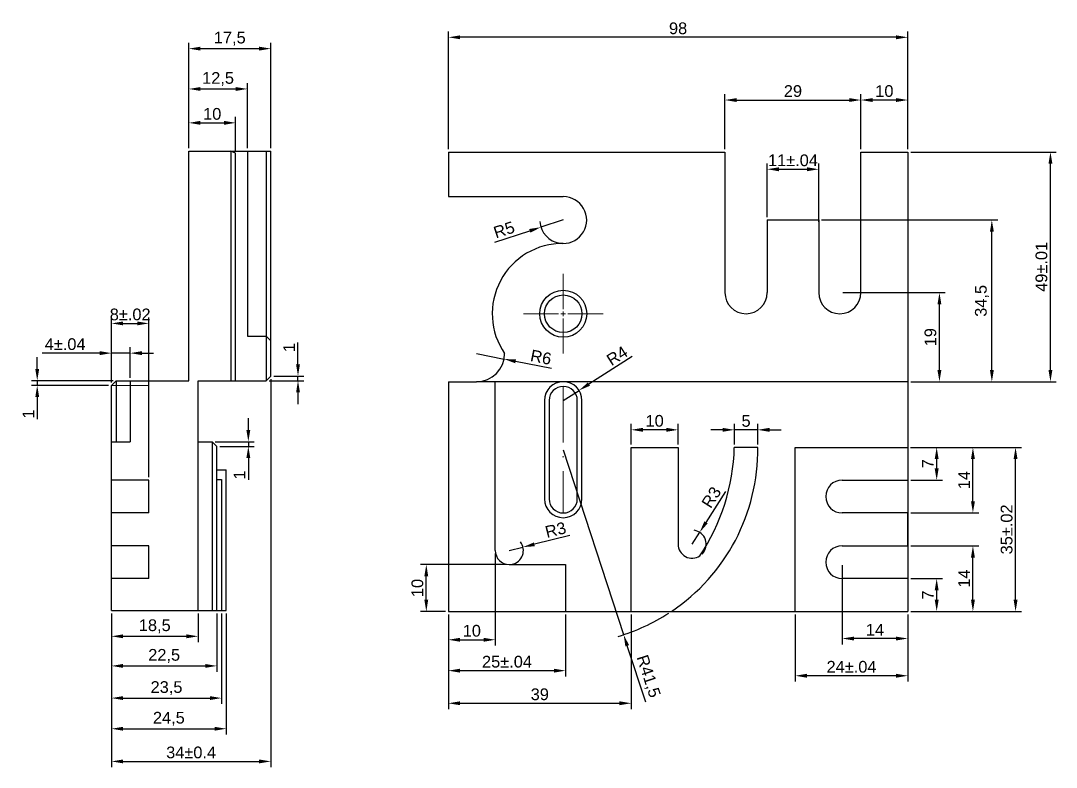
# Model space of a CAD drawing. Header units: millimetres. Extents: x 2434 to 2814, y 1642 to 1826.
# Drawn here: x 2593.6 to 2814.5, y 1666.4 to 1825.7 of the extents above; entities that cross this region are included whole.
import ezdxf

# ---------------------------------------------------------------- set-up
doc = ezdxf.new("R2010")
doc.units = ezdxf.units.MM
doc.linetypes.add('ACAD_ISO10W100', pattern=[18, 12, -3, 0, -3])
doc.linetypes.add('CENTER2', pattern=[28.575, 19.05, -3.175, 3.175, -3.175])
for name, color, linetype, lineweight in [('KrawedzGlowna', 7, 'Continuous', 25), ('Oś symetrii', 50, 'ACAD_ISO10W100', 13), ('wymiarowanie', 100, 'Continuous', 13)]:
    doc.layers.add(name, color=color, linetype=linetype, lineweight=lineweight)
doc.styles.get("Standard").update_dxf_attribs({"font": 'arial.ttf'})
doc.dimstyles.new('ISO-25', dxfattribs={"dimtxt": 2.5, "dimasz": 2.5, "dimexe": 1.25, "dimexo": 0.625, "dimtad": 1, "dimtxsty": 'Standard', "dimcen": 2.5, "dimadec": 0, "dimazin": 0, "dimtfac": 1, "dimtmove": 0, "dimatfit": 3, "dimfxl": 1, "dimarcsym": 0})

# ---------------------------------------------------------------- blocks, each defined once
blk = doc.blocks.new('*D1')
at = {"layer": 'Defpoints', "color": 0, "transparency": 16777216}
for p in [(2612.94, 1699.89), (2631.44, 1699.89), (2631.44, 1694.38)]:
    blk.add_point(p, dxfattribs=at)
at = {"layer": 'wymiarowanie', "color": 0, "lineweight": -2, "transparency": 16777216}
for p, q in [((2612.94, 1699.26), (2612.94, 1693.13)), ((2631.44, 1699.26), (2631.44, 1693.13)), ((2615.44, 1694.38), (2628.94, 1694.38))]:
    blk.add_line(p, q, dxfattribs=at)
at = {"layer": 'wymiarowanie', "color": 0, "transparency": 16777216}
for points in [[(2615.44, 1694.79), (2615.44, 1693.96), (2612.94, 1694.38)], [(2628.94, 1694.79), (2628.94, 1693.96), (2631.44, 1694.38)]]:
    blk.add_solid(points, dxfattribs=at)
at = {"layer": 'wymiarowanie', "color": 0, "transparency": 16777216, "insert": (2622.19, 1696.51), "char_height": 2.5, "attachment_point": 5}
blk.add_mtext('18,5', dxfattribs=at)
blk = doc.blocks.new('*D2')
at = {"layer": 'Defpoints', "color": 0, "transparency": 16777216}
for p in [(2612.94, 1699.89), (2635.44, 1699.89), (2635.44, 1688.06)]:
    blk.add_point(p, dxfattribs=at)
at = {"layer": 'wymiarowanie', "color": 0, "lineweight": -2, "transparency": 16777216}
for p, q in [((2612.94, 1699.26), (2612.94, 1686.81)), ((2635.44, 1699.26), (2635.44, 1686.81)), ((2615.44, 1688.06), (2632.94, 1688.06))]:
    blk.add_line(p, q, dxfattribs=at)
at = {"layer": 'wymiarowanie', "color": 0, "transparency": 16777216}
for points in [[(2615.44, 1688.48), (2615.44, 1687.65), (2612.94, 1688.06)], [(2632.94, 1688.48), (2632.94, 1687.65), (2635.44, 1688.06)]]:
    blk.add_solid(points, dxfattribs=at)
at = {"layer": 'wymiarowanie', "color": 0, "transparency": 16777216, "insert": (2624.19, 1690.19), "char_height": 2.5, "attachment_point": 5}
blk.add_mtext('22,5', dxfattribs=at)
blk = doc.blocks.new('*D3')
at = {"layer": 'Defpoints', "color": 0, "transparency": 16777216}
for p in [(2612.94, 1699.89), (2636.44, 1699.89), (2636.44, 1681.2)]:
    blk.add_point(p, dxfattribs=at)
at = {"layer": 'wymiarowanie', "color": 0, "lineweight": -2, "transparency": 16777216}
for p, q in [((2612.94, 1699.26), (2612.94, 1679.95)), ((2636.44, 1699.26), (2636.44, 1679.95)), ((2615.44, 1681.2), (2633.94, 1681.2))]:
    blk.add_line(p, q, dxfattribs=at)
at = {"layer": 'wymiarowanie', "color": 0, "transparency": 16777216}
for points in [[(2615.44, 1681.61), (2615.44, 1680.78), (2612.94, 1681.2)], [(2633.94, 1681.61), (2633.94, 1680.78), (2636.44, 1681.2)]]:
    blk.add_solid(points, dxfattribs=at)
at = {"layer": 'wymiarowanie', "color": 0, "transparency": 16777216, "insert": (2624.69, 1683.32), "char_height": 2.5, "attachment_point": 5}
blk.add_mtext('23,5', dxfattribs=at)
blk = doc.blocks.new('*D4')
at = {"layer": 'Defpoints', "color": 0, "transparency": 16777216}
for p in [(2612.94, 1699.89), (2637.44, 1699.89), (2637.44, 1674.66)]:
    blk.add_point(p, dxfattribs=at)
at = {"layer": 'wymiarowanie', "color": 0, "lineweight": -2, "transparency": 16777216}
for p, q in [((2612.94, 1699.26), (2612.94, 1673.41)), ((2637.44, 1699.26), (2637.44, 1673.41)), ((2615.44, 1674.66), (2634.94, 1674.66))]:
    blk.add_line(p, q, dxfattribs=at)
at = {"layer": 'wymiarowanie', "color": 0, "transparency": 16777216}
for points in [[(2615.44, 1675.07), (2615.44, 1674.24), (2612.94, 1674.66)], [(2634.94, 1675.07), (2634.94, 1674.24), (2637.44, 1674.66)]]:
    blk.add_solid(points, dxfattribs=at)
at = {"layer": 'wymiarowanie', "color": 0, "transparency": 16777216, "insert": (2625.19, 1676.78), "char_height": 2.5, "attachment_point": 5}
blk.add_mtext('24,5', dxfattribs=at)
blk = doc.blocks.new('*D5')
at = {"layer": 'Defpoints', "color": 0, "transparency": 16777216}
for p in [(2634.44, 1735.89), (2635.44, 1734.89), (2642.15, 1734.89)]:
    blk.add_point(p, dxfattribs=at)
at = {"layer": 'wymiarowanie', "color": 0, "lineweight": -2, "transparency": 16777216}
for p, q in [((2642.15, 1738.39), (2642.15, 1740.89)), ((2635.07, 1735.89), (2643.4, 1735.89)), ((2636.07, 1734.89), (2643.4, 1734.89)), ((2642.15, 1735.89), (2642.15, 1734.89)), ((2642.15, 1732.39), (2642.15, 1727.72))]:
    blk.add_line(p, q, dxfattribs=at)
at = {"layer": 'wymiarowanie', "color": 0, "transparency": 16777216}
for points in [[(2641.73, 1738.39), (2642.56, 1738.39), (2642.15, 1735.89)], [(2641.73, 1732.39), (2642.56, 1732.39), (2642.15, 1734.89)]]:
    blk.add_solid(points, dxfattribs=at)
at = {"layer": 'wymiarowanie', "color": 0, "transparency": 16777216, "insert": (2640.27, 1728.8), "char_height": 2.5, "attachment_point": 5, "rotation": 90}
blk.add_mtext('1', dxfattribs=at)
blk = doc.blocks.new('*D6')
at = {"layer": 'Defpoints', "color": 0, "transparency": 16777216}
for p in [(2597.11, 1747.89), (2612.94, 1747.89), (2613.94, 1748.89)]:
    blk.add_point(p, dxfattribs=at)
at = {"layer": 'wymiarowanie', "color": 0, "lineweight": -2, "transparency": 16777216}
for p, q in [((2597.11, 1751.39), (2597.11, 1753.89)), ((2613.32, 1748.89), (2595.86, 1748.89)), ((2612.32, 1747.89), (2595.86, 1747.89)), ((2597.11, 1748.89), (2597.11, 1747.89)), ((2597.11, 1745.39), (2597.11, 1740.72))]:
    blk.add_line(p, q, dxfattribs=at)
at = {"layer": 'wymiarowanie', "color": 0, "transparency": 16777216}
for points in [[(2596.7, 1751.39), (2597.53, 1751.39), (2597.11, 1748.89)], [(2596.7, 1745.39), (2597.53, 1745.39), (2597.11, 1747.89)]]:
    blk.add_solid(points, dxfattribs=at)
at = {"layer": 'wymiarowanie', "color": 0, "transparency": 16777216, "insert": (2595.23, 1741.8), "char_height": 2.5, "attachment_point": 5, "rotation": 90}
blk.add_mtext('1', dxfattribs=at)
blk = doc.blocks.new('*D7')
at = {"layer": 'Defpoints', "color": 0, "transparency": 16777216}
for p in [(2646.94, 1749.89), (2652.74, 1749.89), (2645.94, 1748.89)]:
    blk.add_point(p, dxfattribs=at)
at = {"layer": 'wymiarowanie', "color": 0, "lineweight": -2, "transparency": 16777216}
for p, q in [((2652.74, 1752.39), (2652.74, 1757.06)), ((2647.57, 1749.89), (2653.99, 1749.89)), ((2652.74, 1748.89), (2652.74, 1749.89)), ((2646.57, 1748.89), (2653.99, 1748.89)), ((2652.74, 1746.39), (2652.74, 1743.89))]:
    blk.add_line(p, q, dxfattribs=at)
at = {"layer": 'wymiarowanie', "color": 0, "transparency": 16777216}
for points in [[(2652.33, 1752.39), (2653.16, 1752.39), (2652.74, 1749.89)], [(2652.33, 1746.39), (2653.16, 1746.39), (2652.74, 1748.89)]]:
    blk.add_solid(points, dxfattribs=at)
at = {"layer": 'wymiarowanie', "color": 0, "transparency": 16777216, "insert": (2650.86, 1755.97), "char_height": 2.5, "attachment_point": 5, "rotation": 90}
blk.add_mtext('1', dxfattribs=at)
blk = doc.blocks.new('*D8')
at = {"layer": 'Defpoints', "color": 0, "transparency": 16777216}
for p in [(2639.44, 1803.9), (2629.44, 1797.89), (2639.44, 1797.41)]:
    blk.add_point(p, dxfattribs=at)
at = {"layer": 'wymiarowanie', "color": 0, "lineweight": -2, "transparency": 16777216}
for p, q in [((2629.44, 1798.51), (2629.44, 1805.15)), ((2639.44, 1798.03), (2639.44, 1805.15)), ((2631.94, 1803.9), (2636.94, 1803.9))]:
    blk.add_line(p, q, dxfattribs=at)
at = {"layer": 'wymiarowanie', "color": 0, "transparency": 16777216}
for points in [[(2631.94, 1804.32), (2631.94, 1803.48), (2629.44, 1803.9)], [(2636.94, 1804.32), (2636.94, 1803.48), (2639.44, 1803.9)]]:
    blk.add_solid(points, dxfattribs=at)
at = {"layer": 'wymiarowanie', "color": 0, "transparency": 16777216, "insert": (2634.44, 1805.8), "char_height": 2.5, "attachment_point": 5}
blk.add_mtext('10', dxfattribs=at)
blk = doc.blocks.new('*D9')
at = {"layer": 'Defpoints', "color": 0, "transparency": 16777216}
for p in [(2641.94, 1811.13), (2629.44, 1797.89), (2641.94, 1797.89)]:
    blk.add_point(p, dxfattribs=at)
at = {"layer": 'wymiarowanie', "color": 0, "lineweight": -2, "transparency": 16777216}
for p, q in [((2629.44, 1798.51), (2629.44, 1812.38)), ((2641.94, 1798.51), (2641.94, 1812.38)), ((2631.94, 1811.13), (2639.44, 1811.13))]:
    blk.add_line(p, q, dxfattribs=at)
at = {"layer": 'wymiarowanie', "color": 0, "transparency": 16777216}
for points in [[(2631.94, 1811.54), (2631.94, 1810.71), (2629.44, 1811.13)], [(2639.44, 1811.54), (2639.44, 1810.71), (2641.94, 1811.13)]]:
    blk.add_solid(points, dxfattribs=at)
at = {"layer": 'wymiarowanie', "color": 0, "transparency": 16777216, "insert": (2635.69, 1813.25), "char_height": 2.5, "attachment_point": 5}
blk.add_mtext('12,5', dxfattribs=at)
blk = doc.blocks.new('*D10')
at = {"layer": 'Defpoints', "color": 0, "transparency": 16777216}
for p in [(2646.94, 1819.73), (2629.44, 1797.89), (2646.94, 1797.89, -1)]:
    blk.add_point(p, dxfattribs=at)
at = {"layer": 'wymiarowanie', "color": 0, "lineweight": -2, "transparency": 16777216}
for p, q in [((2629.44, 1798.51), (2629.44, 1820.98)), ((2646.94, 1798.51), (2646.94, 1820.98)), ((2631.94, 1819.73), (2644.44, 1819.73))]:
    blk.add_line(p, q, dxfattribs=at)
at = {"layer": 'wymiarowanie', "color": 0, "transparency": 16777216}
for points in [[(2631.94, 1820.15), (2631.94, 1819.32), (2629.44, 1819.73)], [(2644.44, 1820.15), (2644.44, 1819.32), (2646.94, 1819.73)]]:
    blk.add_solid(points, dxfattribs=at)
at = {"layer": 'wymiarowanie', "color": 0, "transparency": 16777216, "insert": (2638.19, 1821.86), "char_height": 2.5, "attachment_point": 5}
blk.add_mtext('17,5', dxfattribs=at)
blk = doc.blocks.new('*D11')
at = {"layer": 'Defpoints', "color": 0, "transparency": 16777216}
for p in [(2616.94, 1754.78), (2612.94, 1747.89), (2616.94, 1748.89)]:
    blk.add_point(p, dxfattribs=at)
at = {"layer": 'wymiarowanie', "color": 0, "lineweight": -2, "transparency": 16777216}
for p, q in [((2610.44, 1754.78), (2598.19, 1754.78)), ((2612.94, 1748.51), (2612.94, 1756.03)), ((2616.94, 1754.78), (2612.94, 1754.78)), ((2616.94, 1749.51), (2616.94, 1756.03)), ((2619.44, 1754.78), (2621.94, 1754.78))]:
    blk.add_line(p, q, dxfattribs=at)
at = {"layer": 'wymiarowanie', "color": 0, "transparency": 16777216}
for points in [[(2610.44, 1755.2), (2610.44, 1754.36), (2612.94, 1754.78)], [(2619.44, 1755.2), (2619.44, 1754.36), (2616.94, 1754.78)]]:
    blk.add_solid(points, dxfattribs=at)
at = {"layer": 'wymiarowanie', "color": 0, "transparency": 16777216, "insert": (2603.07, 1756.68), "char_height": 2.5, "attachment_point": 5}
blk.add_mtext('4%%P.04', dxfattribs=at)
blk = doc.blocks.new('*D26')
at = {"layer": 'Defpoints', "color": 0, "transparency": 16777216}
for p in [(2709.32, 1783.18), (2704.56, 1781.64)]:
    blk.add_point(p, dxfattribs=at)
at = {"layer": 'wymiarowanie', "color": 0, "lineweight": -2, "transparency": 16777216}
for p, q in [((2709.32, 1783.18), (2704.56, 1781.64)), ((2694.76, 1778.46), (2702.18, 1780.87))]:
    blk.add_line(p, q, dxfattribs=at)
blk.add_arc((2709.32, 1783.18), 5, 183.6404, 262.0287, dxfattribs=at)
at = {"layer": 'wymiarowanie', "color": 0, "transparency": 16777216}
blk.add_solid([(2702.06, 1781.26), (2702.31, 1780.47), (2704.56, 1781.64)], dxfattribs=at)
at = {"layer": 'wymiarowanie', "color": 0, "transparency": 16777216, "insert": (2696.7, 1781.08), "char_height": 2.5, "attachment_point": 5, "rotation": 17.9643}
blk.add_mtext('R5', dxfattribs=at)
blk = doc.blocks.new('*D27')
at = {"layer": 'Defpoints', "color": 0, "transparency": 16777216}
for p in [(2690.82, 1754.68), (2696.71, 1753.52)]:
    blk.add_point(p, dxfattribs=at)
at = {"layer": 'wymiarowanie', "color": 0, "lineweight": -2, "transparency": 16777216}
for p, q in [((2690.82, 1754.68), (2696.71, 1753.52)), ((2706.79, 1751.52), (2699.16, 1753.03))]:
    blk.add_line(p, q, dxfattribs=at)
at = {"layer": 'wymiarowanie', "color": 0, "transparency": 16777216}
blk.add_solid([(2699.24, 1753.44), (2699.08, 1752.62), (2696.71, 1753.52)], dxfattribs=at)
at = {"layer": 'wymiarowanie', "color": 0, "transparency": 16777216, "insert": (2704.57, 1753.9), "char_height": 2.5, "attachment_point": 5, "rotation": 348.8183}
blk.add_mtext('R6', dxfattribs=at)
blk = doc.blocks.new('*D28')
at = {"layer": 'Defpoints', "color": 0, "transparency": 16777216}
for p in [(2763.82, 1794), (2752.82, 1783.18), (2763.82, 1782.18)]:
    blk.add_point(p, dxfattribs=at)
at = {"layer": 'wymiarowanie', "color": 0, "lineweight": -2, "transparency": 16777216}
for p, q in [((2752.82, 1783.81), (2752.82, 1795.25)), ((2755.32, 1794), (2761.32, 1794)), ((2763.82, 1782.81), (2763.82, 1795.25))]:
    blk.add_line(p, q, dxfattribs=at)
at = {"layer": 'wymiarowanie', "color": 0, "transparency": 16777216}
for points in [[(2755.32, 1794.42), (2755.32, 1793.58), (2752.82, 1794)], [(2761.32, 1794.42), (2761.32, 1793.58), (2763.82, 1794)]]:
    blk.add_solid(points, dxfattribs=at)
at = {"layer": 'wymiarowanie', "color": 0, "transparency": 16777216, "insert": (2758.32, 1795.9), "char_height": 2.5, "width": 5.8975, "attachment_point": 5}
blk.add_mtext('11%%P.04', dxfattribs=at)
blk = doc.blocks.new('*D29')
at = {"layer": 'Defpoints', "color": 0, "transparency": 16777216}
for p in [(2772.82, 1808.77), (2743.82, 1797.68), (2772.82, 1797.68)]:
    blk.add_point(p, dxfattribs=at)
at = {"layer": 'wymiarowanie', "color": 0, "lineweight": -2, "transparency": 16777216}
for p, q in [((2743.82, 1798.31), (2743.82, 1810.02)), ((2772.82, 1798.31), (2772.82, 1810.02)), ((2746.32, 1808.77), (2770.32, 1808.77))]:
    blk.add_line(p, q, dxfattribs=at)
at = {"layer": 'wymiarowanie', "color": 0, "transparency": 16777216}
for points in [[(2746.32, 1809.18), (2746.32, 1808.35), (2743.82, 1808.77)], [(2770.32, 1809.18), (2770.32, 1808.35), (2772.82, 1808.77)]]:
    blk.add_solid(points, dxfattribs=at)
at = {"layer": 'wymiarowanie', "color": 0, "transparency": 16777216, "insert": (2758.32, 1810.67), "char_height": 2.5, "width": 13.5363, "attachment_point": 5}
blk.add_mtext('29', dxfattribs=at)
blk = doc.blocks.new('*D30')
at = {"layer": 'Defpoints', "color": 0, "transparency": 16777216}
for p in [(2772.82, 1808.77), (2772.82, 1797.68), (2782.82, 1797.68)]:
    blk.add_point(p, dxfattribs=at)
at = {"layer": 'wymiarowanie', "color": 0, "lineweight": -2, "transparency": 16777216}
for p, q in [((2772.82, 1798.31), (2772.82, 1810.02)), ((2782.82, 1798.31), (2782.82, 1810.02)), ((2780.32, 1808.77), (2775.32, 1808.77))]:
    blk.add_line(p, q, dxfattribs=at)
at = {"layer": 'wymiarowanie', "color": 0, "transparency": 16777216}
for points in [[(2775.32, 1809.18), (2775.32, 1808.35), (2772.82, 1808.77)], [(2780.32, 1809.18), (2780.32, 1808.35), (2782.82, 1808.77)]]:
    blk.add_solid(points, dxfattribs=at)
at = {"layer": 'wymiarowanie', "color": 0, "transparency": 16777216, "insert": (2777.82, 1810.67), "char_height": 2.5, "attachment_point": 5}
blk.add_mtext('10', dxfattribs=at)
blk = doc.blocks.new('*D31')
at = {"layer": 'Defpoints', "color": 0, "transparency": 16777216}
for p in [(2684.82, 1822.15), (2684.82, 1797.68), (2782.82, 1797.68)]:
    blk.add_point(p, dxfattribs=at)
at = {"layer": 'wymiarowanie', "color": 0, "lineweight": -2, "transparency": 16777216}
for p, q in [((2684.82, 1798.31), (2684.82, 1823.4)), ((2782.82, 1798.31), (2782.82, 1823.4)), ((2780.32, 1822.15), (2687.32, 1822.15))]:
    blk.add_line(p, q, dxfattribs=at)
at = {"layer": 'wymiarowanie', "color": 0, "transparency": 16777216}
for points in [[(2687.32, 1822.56), (2687.32, 1821.73), (2684.82, 1822.15)], [(2780.32, 1822.56), (2780.32, 1821.73), (2782.82, 1822.15)]]:
    blk.add_solid(points, dxfattribs=at)
at = {"layer": 'wymiarowanie', "color": 0, "transparency": 16777216, "insert": (2733.82, 1824.05), "char_height": 2.5, "attachment_point": 5}
blk.add_mtext('98', dxfattribs=at)
blk = doc.blocks.new('*D32')
at = {"layer": 'Defpoints', "color": 0, "transparency": 16777216}
for p in [(2782.82, 1706.68), (2788.98, 1706.68), (2782.82, 1699.68)]:
    blk.add_point(p, dxfattribs=at)
at = {"layer": 'wymiarowanie', "color": 0, "lineweight": -2, "transparency": 16777216}
for p, q in [((2783.44, 1706.68), (2790.23, 1706.68)), ((2788.98, 1702.18), (2788.98, 1704.18)), ((2783.44, 1699.68), (2790.23, 1699.68))]:
    blk.add_line(p, q, dxfattribs=at)
at = {"layer": 'wymiarowanie', "color": 0, "transparency": 16777216}
for points in [[(2788.56, 1704.18), (2789.4, 1704.18), (2788.98, 1706.68)], [(2788.56, 1702.18), (2789.4, 1702.18), (2788.98, 1699.68)]]:
    blk.add_solid(points, dxfattribs=at)
at = {"layer": 'wymiarowanie', "color": 0, "transparency": 16777216, "insert": (2787.1, 1703.18), "char_height": 2.5, "attachment_point": 5, "rotation": 90}
blk.add_mtext('7', dxfattribs=at)
blk = doc.blocks.new('*D33')
at = {"layer": 'Defpoints', "color": 0, "transparency": 16777216}
for p in [(2782.82, 1713.68), (2796.71, 1713.68), (2782.82, 1699.68)]:
    blk.add_point(p, dxfattribs=at)
at = {"layer": 'wymiarowanie', "color": 0, "lineweight": -2, "transparency": 16777216}
for p, q in [((2783.44, 1713.68), (2797.96, 1713.68)), ((2796.71, 1702.18), (2796.71, 1711.18)), ((2783.44, 1699.68), (2797.96, 1699.68))]:
    blk.add_line(p, q, dxfattribs=at)
at = {"layer": 'wymiarowanie', "color": 0, "transparency": 16777216}
for points in [[(2796.3, 1711.18), (2797.13, 1711.18), (2796.71, 1713.68)], [(2796.3, 1702.18), (2797.13, 1702.18), (2796.71, 1699.68)]]:
    blk.add_solid(points, dxfattribs=at)
at = {"layer": 'wymiarowanie', "color": 0, "transparency": 16777216, "insert": (2794.83, 1706.68), "char_height": 2.5, "attachment_point": 5, "rotation": 90}
blk.add_mtext('14', dxfattribs=at)
blk = doc.blocks.new('*D34')
at = {"layer": 'Defpoints', "color": 0, "transparency": 16777216}
for p in [(2782.82, 1734.68), (2796.71, 1734.68), (2782.82, 1720.68)]:
    blk.add_point(p, dxfattribs=at)
at = {"layer": 'wymiarowanie', "color": 0, "lineweight": -2, "transparency": 16777216}
for p, q in [((2783.44, 1734.68), (2797.96, 1734.68)), ((2796.71, 1723.18), (2796.71, 1732.18)), ((2783.44, 1720.68), (2797.96, 1720.68))]:
    blk.add_line(p, q, dxfattribs=at)
at = {"layer": 'wymiarowanie', "color": 0, "transparency": 16777216}
for points in [[(2796.3, 1732.18), (2797.13, 1732.18), (2796.71, 1734.68)], [(2796.3, 1723.18), (2797.13, 1723.18), (2796.71, 1720.68)]]:
    blk.add_solid(points, dxfattribs=at)
at = {"layer": 'wymiarowanie', "color": 0, "transparency": 16777216, "insert": (2794.83, 1727.68), "char_height": 2.5, "attachment_point": 5, "rotation": 90}
blk.add_mtext('14', dxfattribs=at)
blk = doc.blocks.new('*D35')
at = {"layer": 'Defpoints', "color": 0, "transparency": 16777216}
for p in [(2782.79, 1734.68), (2788.98, 1734.68), (2782.82, 1727.68)]:
    blk.add_point(p, dxfattribs=at)
at = {"layer": 'wymiarowanie', "color": 0, "lineweight": -2, "transparency": 16777216}
for p, q in [((2783.41, 1734.68), (2790.23, 1734.68)), ((2788.98, 1730.18), (2788.98, 1732.18)), ((2783.44, 1727.68), (2790.23, 1727.68))]:
    blk.add_line(p, q, dxfattribs=at)
at = {"layer": 'wymiarowanie', "color": 0, "transparency": 16777216}
for points in [[(2788.56, 1732.18), (2789.4, 1732.18), (2788.98, 1734.68)], [(2788.56, 1730.18), (2789.4, 1730.18), (2788.98, 1727.68)]]:
    blk.add_solid(points, dxfattribs=at)
at = {"layer": 'wymiarowanie', "color": 0, "transparency": 16777216, "insert": (2787.1, 1731.18), "char_height": 2.5, "attachment_point": 5, "rotation": 90}
blk.add_mtext('7', dxfattribs=at)
blk = doc.blocks.new('*D36')
at = {"layer": 'Defpoints', "color": 0, "transparency": 16777216}
for p in [(2782.82, 1734.68), (2805.81, 1734.68), (2782.82, 1699.68)]:
    blk.add_point(p, dxfattribs=at)
at = {"layer": 'wymiarowanie', "color": 0, "lineweight": -2, "transparency": 16777216}
for p, q in [((2783.44, 1734.68), (2807.06, 1734.68)), ((2805.81, 1702.18), (2805.81, 1732.18)), ((2783.44, 1699.68), (2807.06, 1699.68))]:
    blk.add_line(p, q, dxfattribs=at)
at = {"layer": 'wymiarowanie', "color": 0, "transparency": 16777216}
for points in [[(2805.39, 1732.18), (2806.23, 1732.18), (2805.81, 1734.68)], [(2805.39, 1702.18), (2806.23, 1702.18), (2805.81, 1699.68)]]:
    blk.add_solid(points, dxfattribs=at)
at = {"layer": 'wymiarowanie', "color": 0, "transparency": 16777216, "insert": (2803.91, 1717.18), "char_height": 2.5, "attachment_point": 5, "rotation": 90}
blk.add_mtext('35%%P.02', dxfattribs=at)
blk = doc.blocks.new('*D37')
at = {"layer": 'Defpoints', "color": 0, "transparency": 16777216}
for p in [(2768.82, 1710.18), (2782.82, 1699.68), (2768.82, 1693.9)]:
    blk.add_point(p, dxfattribs=at)
at = {"layer": 'wymiarowanie', "color": 0, "lineweight": -2, "transparency": 16777216}
for p, q in [((2768.82, 1709.56), (2768.82, 1692.65)), ((2782.82, 1699.06), (2782.82, 1692.65)), ((2780.32, 1693.9), (2771.32, 1693.9))]:
    blk.add_line(p, q, dxfattribs=at)
at = {"layer": 'wymiarowanie', "color": 0, "transparency": 16777216}
for points in [[(2771.32, 1694.31), (2771.32, 1693.48), (2768.82, 1693.9)], [(2780.32, 1694.31), (2780.32, 1693.48), (2782.82, 1693.9)]]:
    blk.add_solid(points, dxfattribs=at)
at = {"layer": 'wymiarowanie', "color": 0, "transparency": 16777216, "insert": (2775.82, 1695.78), "char_height": 2.5, "attachment_point": 5}
blk.add_mtext('14', dxfattribs=at)
blk = doc.blocks.new('*D38')
at = {"layer": 'Defpoints', "color": 0, "transparency": 16777216}
for p in [(2758.82, 1699.68), (2782.82, 1699.68), (2758.82, 1685.96)]:
    blk.add_point(p, dxfattribs=at)
at = {"layer": 'wymiarowanie', "color": 0, "lineweight": -2, "transparency": 16777216}
for p, q in [((2758.82, 1699.06), (2758.82, 1684.71)), ((2782.82, 1699.06), (2782.82, 1684.71)), ((2780.32, 1685.96), (2761.32, 1685.96))]:
    blk.add_line(p, q, dxfattribs=at)
at = {"layer": 'wymiarowanie', "color": 0, "transparency": 16777216}
for points in [[(2761.32, 1686.38), (2761.32, 1685.54), (2758.82, 1685.96)], [(2780.32, 1686.38), (2780.32, 1685.54), (2782.82, 1685.96)]]:
    blk.add_solid(points, dxfattribs=at)
at = {"layer": 'wymiarowanie', "color": 0, "transparency": 16777216, "insert": (2770.82, 1687.86), "char_height": 2.5, "attachment_point": 5}
blk.add_mtext('24%%P.04', dxfattribs=at)
blk = doc.blocks.new('*D41')
at = {"layer": 'Defpoints', "color": 0, "transparency": 16777216}
for p in [(2723.82, 1738.42), (2723.82, 1734.68), (2733.82, 1734.68)]:
    blk.add_point(p, dxfattribs=at)
at = {"layer": 'wymiarowanie', "color": 0, "lineweight": -2, "transparency": 16777216}
for p, q in [((2723.82, 1735.31), (2723.82, 1739.67)), ((2733.82, 1735.31), (2733.82, 1739.67)), ((2731.32, 1738.42), (2726.32, 1738.42))]:
    blk.add_line(p, q, dxfattribs=at)
at = {"layer": 'wymiarowanie', "color": 0, "transparency": 16777216}
for points in [[(2726.32, 1738.84), (2726.32, 1738), (2723.82, 1738.42)], [(2731.32, 1738.84), (2731.32, 1738), (2733.82, 1738.42)]]:
    blk.add_solid(points, dxfattribs=at)
at = {"layer": 'wymiarowanie', "color": 0, "transparency": 16777216, "insert": (2728.82, 1740.32), "char_height": 2.5, "attachment_point": 5}
blk.add_mtext('10', dxfattribs=at)
blk = doc.blocks.new('*D42')
at = {"layer": 'Defpoints', "color": 0, "transparency": 16777216}
for p in [(2680.11, 1709.68), (2697.81, 1709.68), (2684.82, 1699.68)]:
    blk.add_point(p, dxfattribs=at)
at = {"layer": 'wymiarowanie', "color": 0, "lineweight": -2, "transparency": 16777216}
for p, q in [((2697.18, 1709.68), (2678.86, 1709.68)), ((2680.11, 1702.18), (2680.11, 1707.18)), ((2684.19, 1699.68), (2678.86, 1699.68))]:
    blk.add_line(p, q, dxfattribs=at)
at = {"layer": 'wymiarowanie', "color": 0, "transparency": 16777216}
for points in [[(2679.69, 1707.18), (2680.52, 1707.18), (2680.11, 1709.68)], [(2679.69, 1702.18), (2680.52, 1702.18), (2680.11, 1699.68)]]:
    blk.add_solid(points, dxfattribs=at)
at = {"layer": 'wymiarowanie', "color": 0, "transparency": 16777216, "insert": (2678.21, 1704.68), "char_height": 2.5, "attachment_point": 5, "rotation": 90}
blk.add_mtext('10', dxfattribs=at)
blk = doc.blocks.new('*D43')
at = {"layer": 'Defpoints', "color": 0, "transparency": 16777216}
for p in [(2694.82, 1712.68), (2684.82, 1699.68), (2694.82, 1693.64)]:
    blk.add_point(p, dxfattribs=at)
at = {"layer": 'wymiarowanie', "color": 0, "lineweight": -2, "transparency": 16777216}
for p, q in [((2694.82, 1712.06), (2694.82, 1692.39)), ((2684.82, 1699.06), (2684.82, 1692.39)), ((2687.32, 1693.64), (2692.32, 1693.64))]:
    blk.add_line(p, q, dxfattribs=at)
at = {"layer": 'wymiarowanie', "color": 0, "transparency": 16777216}
for points in [[(2687.32, 1694.05), (2687.32, 1693.22), (2684.82, 1693.64)], [(2692.32, 1694.05), (2692.32, 1693.22), (2694.82, 1693.64)]]:
    blk.add_solid(points, dxfattribs=at)
at = {"layer": 'wymiarowanie', "color": 0, "transparency": 16777216, "insert": (2689.82, 1695.54), "char_height": 2.5, "attachment_point": 5}
blk.add_mtext('10', dxfattribs=at)
blk = doc.blocks.new('*D44')
at = {"layer": 'Defpoints', "color": 0, "transparency": 16777216}
for p in [(2684.82, 1699.68), (2709.82, 1699.68), (2709.82, 1687.05)]:
    blk.add_point(p, dxfattribs=at)
at = {"layer": 'wymiarowanie', "color": 0, "lineweight": -2, "transparency": 16777216}
for p, q in [((2684.82, 1699.06), (2684.82, 1685.8)), ((2709.82, 1699.06), (2709.82, 1685.8)), ((2687.32, 1687.05), (2707.32, 1687.05))]:
    blk.add_line(p, q, dxfattribs=at)
at = {"layer": 'wymiarowanie', "color": 0, "transparency": 16777216}
for points in [[(2687.32, 1687.46), (2687.32, 1686.63), (2684.82, 1687.05)], [(2707.32, 1687.46), (2707.32, 1686.63), (2709.82, 1687.05)]]:
    blk.add_solid(points, dxfattribs=at)
at = {"layer": 'wymiarowanie', "color": 0, "transparency": 16777216, "insert": (2697.32, 1688.95), "char_height": 2.5, "attachment_point": 5}
blk.add_mtext('25%%P.04', dxfattribs=at)
blk = doc.blocks.new('*D45')
at = {"layer": 'Defpoints', "color": 0, "transparency": 16777216}
for p in [(2763.82, 1783.18), (2800.75, 1783.18), (2782.82, 1748.68)]:
    blk.add_point(p, dxfattribs=at)
at = {"layer": 'wymiarowanie', "color": 0, "lineweight": -2, "transparency": 16777216}
for p, q in [((2764.44, 1783.18), (2802, 1783.18)), ((2800.75, 1751.18), (2800.75, 1780.68)), ((2783.44, 1748.68), (2802, 1748.68))]:
    blk.add_line(p, q, dxfattribs=at)
at = {"layer": 'wymiarowanie', "color": 0, "transparency": 16777216}
for points in [[(2800.34, 1780.68), (2801.17, 1780.68), (2800.75, 1783.18)], [(2800.34, 1751.18), (2801.17, 1751.18), (2800.75, 1748.68)]]:
    blk.add_solid(points, dxfattribs=at)
at = {"layer": 'wymiarowanie', "color": 0, "transparency": 16777216, "insert": (2798.63, 1765.93), "char_height": 2.5, "attachment_point": 5, "rotation": 90}
blk.add_mtext('34,5', dxfattribs=at)
blk = doc.blocks.new('*D46')
at = {"layer": 'Defpoints', "color": 0, "transparency": 16777216}
for p in [(2782.82, 1797.68), (2813.25, 1797.68), (2782.82, 1748.68)]:
    blk.add_point(p, dxfattribs=at)
at = {"layer": 'wymiarowanie', "color": 0, "lineweight": -2, "transparency": 16777216}
for p, q in [((2783.44, 1797.68), (2814.5, 1797.68)), ((2813.25, 1751.18), (2813.25, 1795.18)), ((2783.44, 1748.68), (2814.5, 1748.68))]:
    blk.add_line(p, q, dxfattribs=at)
at = {"layer": 'wymiarowanie', "color": 0, "transparency": 16777216}
for points in [[(2812.83, 1795.18), (2813.66, 1795.18), (2813.25, 1797.68)], [(2812.83, 1751.18), (2813.66, 1751.18), (2813.25, 1748.68)]]:
    blk.add_solid(points, dxfattribs=at)
at = {"layer": 'wymiarowanie', "color": 0, "transparency": 16777216, "insert": (2811.34, 1773.18), "char_height": 2.5, "attachment_point": 5, "rotation": 90}
blk.add_mtext('49%%P.01', dxfattribs=at)
blk = doc.blocks.new('*D47')
at = {"layer": 'Defpoints', "color": 0, "transparency": 16777216}
for p in [(2768.32, 1767.68), (2789.57, 1767.68), (2782.82, 1748.68)]:
    blk.add_point(p, dxfattribs=at)
at = {"layer": 'wymiarowanie', "color": 0, "lineweight": -2, "transparency": 16777216}
for p, q in [((2768.94, 1767.68), (2790.82, 1767.68)), ((2789.57, 1751.18), (2789.57, 1765.18)), ((2783.44, 1748.68), (2790.82, 1748.68))]:
    blk.add_line(p, q, dxfattribs=at)
at = {"layer": 'wymiarowanie', "color": 0, "transparency": 16777216}
for points in [[(2789.15, 1765.18), (2789.98, 1765.18), (2789.57, 1767.68)], [(2789.15, 1751.18), (2789.98, 1751.18), (2789.57, 1748.68)]]:
    blk.add_solid(points, dxfattribs=at)
at = {"layer": 'wymiarowanie', "color": 0, "transparency": 16777216, "insert": (2787.66, 1758.18), "char_height": 2.5, "attachment_point": 5, "rotation": 90}
blk.add_mtext('19', dxfattribs=at)
blk = doc.blocks.new('*D49')
at = {"layer": 'Defpoints', "color": 0, "transparency": 16777216}
for p in [(2684.82, 1699.68), (2723.82, 1699.68), (2723.82, 1680.09)]:
    blk.add_point(p, dxfattribs=at)
at = {"layer": 'wymiarowanie', "color": 0, "lineweight": -2, "transparency": 16777216}
for p, q in [((2684.82, 1699.06), (2684.82, 1678.84)), ((2723.82, 1699.06), (2723.82, 1678.84)), ((2687.32, 1680.09), (2721.32, 1680.09))]:
    blk.add_line(p, q, dxfattribs=at)
at = {"layer": 'wymiarowanie', "color": 0, "transparency": 16777216}
for points in [[(2687.32, 1680.51), (2687.32, 1679.68), (2684.82, 1680.09)], [(2721.32, 1680.51), (2721.32, 1679.68), (2723.82, 1680.09)]]:
    blk.add_solid(points, dxfattribs=at)
at = {"layer": 'wymiarowanie', "color": 0, "transparency": 16777216, "insert": (2704.32, 1681.99), "char_height": 2.5, "attachment_point": 5}
blk.add_mtext('39', dxfattribs=at)
blk = doc.blocks.new('*U51')
at = {"layer": 'Oś symetrii', "color": 0, "linetype": 'CENTER2', "transparency": 16777216}
for p, q in [((0, 1), (0, 8.5)), ((-8.5, 0), (-1, 0)), ((1, 0), (8.5, 0)), ((0, -8.5), (0, -1))]:
    blk.add_line(p, q, dxfattribs=at)
at = {"layer": 'Oś symetrii', "color": 0, "linetype": 'Continuous', "transparency": 16777216}
for p, q in [((-0.5, 0), (0.5, 0)), ((0, -0.5), (0, 0.5))]:
    blk.add_line(p, q, dxfattribs=at)
blk = doc.blocks.new('*D52')
at = {"layer": 'Defpoints', "color": 0, "transparency": 16777216}
for p in [(2712.69, 1746.83), (2709.32, 1744.68)]:
    blk.add_point(p, dxfattribs=at)
at = {"layer": 'wymiarowanie', "color": 0, "lineweight": -2, "transparency": 16777216}
for p, q in [((2724.04, 1754.05), (2714.8, 1748.17)), ((2709.32, 1744.68), (2712.69, 1746.83))]:
    blk.add_line(p, q, dxfattribs=at)
at = {"layer": 'wymiarowanie', "color": 0, "transparency": 16777216}
blk.add_solid([(2714.58, 1748.52), (2715.03, 1747.82), (2712.69, 1746.83)], dxfattribs=at)
at = {"layer": 'wymiarowanie', "color": 0, "transparency": 16777216, "insert": (2720.81, 1754.22), "char_height": 2.5, "attachment_point": 5, "rotation": 32.4795}
blk.add_mtext('R4', dxfattribs=at)
blk = doc.blocks.new('*D53')
at = {"layer": 'Defpoints', "color": 0, "transparency": 16777216}
for p in [(2697.82, 1712.68), (2700.73, 1713.4)]:
    blk.add_point(p, dxfattribs=at)
at = {"layer": 'wymiarowanie', "color": 0, "lineweight": -2, "transparency": 16777216}
for p, q in [((2710.71, 1715.86), (2703.16, 1714)), ((2697.82, 1712.68), (2700.73, 1713.4))]:
    blk.add_line(p, q, dxfattribs=at)
blk.add_arc((2697.82, 1712.68), 3, 281.9366, 37.7316, dxfattribs=at)
at = {"layer": 'wymiarowanie', "color": 0, "transparency": 16777216}
blk.add_solid([(2703.06, 1714.4), (2703.26, 1713.59), (2700.73, 1713.4)], dxfattribs=at)
at = {"layer": 'wymiarowanie', "color": 0, "transparency": 16777216, "insert": (2707.69, 1717.08), "char_height": 2.5, "attachment_point": 5, "rotation": 13.8584}
blk.add_mtext('R3', dxfattribs=at)
blk = doc.blocks.new('*D54')
at = {"layer": 'Defpoints', "color": 0, "transparency": 16777216}
for p in [(2646.94, 1749.89), (2612.94, 1699.89), (2646.94, 1667.69)]:
    blk.add_point(p, dxfattribs=at)
at = {"layer": 'wymiarowanie', "color": 0, "lineweight": -2, "transparency": 16777216}
for p, q in [((2646.94, 1749.26), (2646.94, 1666.44)), ((2612.94, 1699.26), (2612.94, 1666.44)), ((2615.44, 1667.69), (2644.44, 1667.69))]:
    blk.add_line(p, q, dxfattribs=at)
at = {"layer": 'wymiarowanie', "color": 0, "transparency": 16777216}
for points in [[(2615.44, 1668.1), (2615.44, 1667.27), (2612.94, 1667.69)], [(2644.44, 1668.1), (2644.44, 1667.27), (2646.94, 1667.69)]]:
    blk.add_solid(points, dxfattribs=at)
at = {"layer": 'wymiarowanie', "color": 0, "transparency": 16777216, "insert": (2629.94, 1669.59), "char_height": 2.5, "width": 3.5692, "attachment_point": 5}
blk.add_mtext('34%%P0.4', dxfattribs=at)
blk = doc.blocks.new('*D55')
at = {"layer": 'Defpoints', "color": 0, "transparency": 16777216}
for p in [(2620.94, 1761.12), (2612.94, 1747.89), (2620.94, 1727.68)]:
    blk.add_point(p, dxfattribs=at)
at = {"layer": 'wymiarowanie', "color": 0, "lineweight": -2, "transparency": 16777216}
for p, q in [((2612.94, 1748.51), (2612.94, 1762.37)), ((2615.44, 1761.12), (2618.44, 1761.12)), ((2620.94, 1728.31), (2620.94, 1762.37))]:
    blk.add_line(p, q, dxfattribs=at)
at = {"layer": 'wymiarowanie', "color": 0, "transparency": 16777216}
for points in [[(2615.44, 1761.53), (2615.44, 1760.7), (2612.94, 1761.12)], [(2618.44, 1761.53), (2618.44, 1760.7), (2620.94, 1761.12)]]:
    blk.add_solid(points, dxfattribs=at)
at = {"layer": 'wymiarowanie', "color": 0, "transparency": 16777216, "insert": (2616.94, 1763.02), "char_height": 2.5, "width": 1.6473, "attachment_point": 5}
blk.add_mtext('8%%P.02', dxfattribs=at)
blk = doc.blocks.new('*D58')
at = {"layer": 'Defpoints', "color": 0, "transparency": 16777216}
for p in [(2745.82, 1738.42), (2745.82, 1734.68), (2750.82, 1734.68)]:
    blk.add_point(p, dxfattribs=at)
at = {"layer": 'wymiarowanie', "color": 0, "lineweight": -2, "transparency": 16777216}
for p, q in [((2745.82, 1735.31), (2745.82, 1739.67)), ((2750.82, 1735.31), (2750.82, 1739.67)), ((2743.32, 1738.42), (2740.82, 1738.42)), ((2750.82, 1738.42), (2745.82, 1738.42)), ((2753.32, 1738.42), (2755.82, 1738.42))]:
    blk.add_line(p, q, dxfattribs=at)
at = {"layer": 'wymiarowanie', "color": 0, "transparency": 16777216}
for points in [[(2743.32, 1738.84), (2743.32, 1738), (2745.82, 1738.42)], [(2753.32, 1738.84), (2753.32, 1738), (2750.82, 1738.42)]]:
    blk.add_solid(points, dxfattribs=at)
at = {"layer": 'wymiarowanie', "color": 0, "transparency": 16777216, "insert": (2748.32, 1740.31), "char_height": 2.5, "attachment_point": 5}
blk.add_mtext('5', dxfattribs=at)
blk = doc.blocks.new('*D60')
at = {"layer": 'Defpoints', "color": 0, "transparency": 16777216}
for p in [(2709.32, 1734.18), (2722.2, 1694.73)]:
    blk.add_point(p, dxfattribs=at)
at = {"layer": 'wymiarowanie', "color": 0, "lineweight": -2, "transparency": 16777216}
for p, q in [((2709.32, 1734.18), (2722.2, 1694.73)), ((2726.91, 1680.33), (2722.98, 1692.35))]:
    blk.add_line(p, q, dxfattribs=at)
blk.add_arc((2709.32, 1734.18), 41.5, 286.3608, 302.902, dxfattribs=at)
at = {"layer": 'wymiarowanie', "color": 0, "transparency": 16777216}
blk.add_solid([(2723.37, 1692.48), (2722.58, 1692.23), (2722.2, 1694.73)], dxfattribs=at)
at = {"layer": 'wymiarowanie', "color": 0, "transparency": 16777216, "insert": (2727.35, 1685.81), "char_height": 2.5, "attachment_point": 5, "rotation": 288.0866}
blk.add_mtext('R41,5', dxfattribs=at)
blk = doc.blocks.new('*D61')
at = {"layer": 'Defpoints', "color": 0, "transparency": 16777216}
for p in [(2738.43, 1716.56), (2736.82, 1714.03)]:
    blk.add_point(p, dxfattribs=at)
at = {"layer": 'wymiarowanie', "color": 0, "lineweight": -2, "transparency": 16777216}
for p, q in [((2743.94, 1725.24), (2739.77, 1718.67)), ((2736.82, 1714.03), (2738.43, 1716.56))]:
    blk.add_line(p, q, dxfattribs=at)
blk.add_arc((2736.82, 1714.03), 3, 315.5217, 81.4369, dxfattribs=at)
at = {"layer": 'wymiarowanie', "color": 0, "transparency": 16777216}
blk.add_solid([(2739.42, 1718.9), (2740.12, 1718.45), (2738.43, 1716.56)], dxfattribs=at)
at = {"layer": 'wymiarowanie', "color": 0, "transparency": 16777216, "insert": (2740.92, 1724.03), "char_height": 2.5, "attachment_point": 5, "rotation": 57.5637}
blk.add_mtext('R3', dxfattribs=at)

msp = doc.modelspace()

# ---------------------------------------------------------------- linework, layer by layer
at = {"layer": 'KrawedzGlowna'}
for p, q in [((2629.444, 1748.889), (2629.444, 1797.889)), ((2629.444, 1797.889), (2639.444, 1797.889)), ((2639.444, 1797.889), (2641.944, 1797.889)), ((2641.944, 1797.889), (2641.944, 1758.389)), ((2641.944, 1797.889), (2645.944, 1797.889)), ((2645.944, 1797.889), (2645.944, 1748.889)), ((2645.944, 1797.889), (2646.944, 1797.889, -1)), ((2646.944, 1757.389), (2646.944, 1797.889, -1)), ((2684.819, 1797.681), (2743.819, 1797.681)), ((2684.819, 1797.681), (2684.819, 1788.181)), ((2733.819, 1797.681), (2743.819, 1797.681)), ((2743.819, 1797.681), (2743.819, 1767.681)), ((2772.819, 1797.681), (2782.819, 1797.681)), ((2772.819, 1797.681), (2782.819, 1797.681)), ((2772.819, 1767.681), (2772.819, 1797.681)), ((2782.819, 1797.681), (2782.819, 1699.681)), ((2782.819, 1797.681), (2782.819, 1748.681)), ((2684.819, 1788.181), (2709.319, 1788.181)), ((2752.819, 1783.181), (2763.819, 1783.181)), ((2752.819, 1783.181), (2752.819, 1767.681)), ((2763.819, 1783.181), (2763.819, 1767.681)), ((2641.944, 1758.389), (2644.489, 1758.389)), ((2644.489, 1758.389), (2645.944, 1758.389)), ((2645.944, 1758.389), (2646.944, 1757.389)), ((2646.944, 1749.889), (2646.944, 1757.389)), ((2646.944, 1749.889), (2645.944, 1748.889)), ((2612.944, 1747.889), (2613.944, 1748.889)), ((2612.944, 1699.889), (2612.944, 1747.889)), ((2613.944, 1748.889), (2629.444, 1748.889)), ((2613.944, 1748.889), (2613.944, 1735.889)), ((2616.944, 1748.889), (2616.944, 1735.889)), ((2631.444, 1699.889), (2631.444, 1748.889)), ((2631.444, 1748.889), (2639.444, 1748.889)), ((2639.444, 1748.889), (2641.944, 1748.889)), ((2641.944, 1748.889), (2645.944, 1748.889)), ((2684.819, 1748.681), (2684.819, 1699.681)), ((2684.819, 1748.681), (2684.819, 1748.681)), ((2684.819, 1748.681), (2690.819, 1748.681)), ((2694.643, 1748.681), (2690.819, 1748.681)), ((2733.819, 1748.681), (2694.643, 1748.681)), ((2694.819, 1712.681), (2694.819, 1748.681)), ((2709.884, 1748.681), (2709.79, 1748.681)), ((2782.819, 1748.681), (2733.819, 1748.681)), ((2705.319, 1744.681), (2705.319, 1723.681)), ((2706.319, 1744.681), (2706.319, 1723.681)), ((2712.319, 1723.681), (2712.319, 1744.681)), ((2713.319, 1723.681), (2713.319, 1744.681)), ((2612.944, 1735.889), (2616.944, 1735.889)), ((2631.444, 1735.889), (2634.444, 1735.889)), ((2635.444, 1734.889), (2634.444, 1735.889)), ((2634.444, 1735.889), (2634.444, 1699.889)), ((2635.444, 1699.889), (2635.444, 1734.889)), ((2723.819, 1699.681), (2723.819, 1734.681)), ((2723.819, 1734.681), (2733.819, 1734.681)), ((2733.819, 1734.681), (2733.819, 1714.031)), ((2750.816, 1734.681), (2745.816, 1734.681)), ((2758.819, 1699.681), (2758.819, 1734.681)), ((2758.819, 1734.681), (2782.819, 1734.681)), ((2635.444, 1729.889), (2637.444, 1729.889)), ((2637.444, 1699.889), (2637.444, 1729.889)), ((2620.944, 1727.681), (2612.944, 1727.681)), ((2620.944, 1720.681), (2620.944, 1727.681)), ((2635.444, 1727.851), (2636.444, 1727.851)), ((2636.444, 1727.851), (2636.444, 1699.889)), ((2768.819, 1727.681), (2782.819, 1727.681)), ((2620.944, 1720.681), (2612.944, 1720.681)), ((2782.819, 1720.681), (2768.819, 1720.681)), ((2782.819, 1713.681), (2782.819, 1720.681)), ((2620.944, 1713.681), (2612.944, 1713.681)), ((2620.944, 1706.681), (2620.944, 1713.681)), ((2768.819, 1713.681), (2782.819, 1713.681)), ((2697.819, 1709.681), (2709.819, 1709.681)), ((2709.819, 1709.681), (2709.819, 1699.681)), ((2620.944, 1706.681), (2612.944, 1706.681)), ((2782.819, 1706.681), (2768.819, 1706.681)), ((2612.944, 1699.889), (2631.444, 1699.889)), ((2631.444, 1699.889), (2635.444, 1699.889)), ((2635.444, 1699.889), (2637.444, 1699.889)), ((2684.819, 1699.681), (2782.819, 1699.681))]:
    msp.add_line(p, q, dxfattribs=at)
msp.add_polyline3d([(2638.444, 1796.939, 0), (2638.444, 1750.307, 0), (2638.444, 1748.889, 0), (2639.444, 1748.889, 1), (2639.444, 1797.407, 0), (2638.444, 1797.889, 0)], close=True, dxfattribs=at)
for radius in [5, 4]:
    msp.add_circle((2709.319, 1763.181), radius, dxfattribs=at)
for centre, radius, start, end in [((2709.319, 1783.181), 5, 269.19068, 90), ((2709.178, 1763.181), 15, 89.46046, 214.52119), ((2748.319, 1767.681), 4.5, 180, 0), ((2768.319, 1767.681), 4.5, 180, 0), ((2690.819, 1754.681), 6, 270, 0), ((2709.319, 1744.681), 4, 0, 180), ((2709.319, 1744.681), 3, 0, 180), ((2709.319, 1734.181), 41.5, 303.76488, 0.69033), ((2701.883, 1735.869), 43.949, 326.37513, 358.45138), ((2768.819, 1724.181), 3.5, 90, 270), ((2709.319, 1723.681), 4, 180, 0), ((2709.319, 1723.681), 3, 180, 0), ((2697.819, 1712.681), 3, 180, 270), ((2736.819, 1714.031), 3, 180, 303.5851), ((2768.819, 1710.181), 3.5, 90, 270)]:
    msp.add_arc(centre, radius, start, end, dxfattribs=at)
at = {"layer": 'Oś symetrii'}
msp.add_line((2709.319, 1747.681), (2709.319, 1720.681), dxfattribs=at)
at = {"layer": 'wymiarowanie'}
for p, q in [((2696.819, 1754.681), (2696.819, 1754.681)), ((2612.944, 1747.889), (2620.944, 1747.889)), ((2690.819, 1748.681), (2690.819, 1748.681))]:
    msp.add_line(p, q, dxfattribs=at)

# ---------------------------------------------------------------- block references
at = {"layer": 'Oś symetrii', "linetype": 'CENTER2'}
msp.add_blockref('*U51', (2709.319, 1763.181), dxfattribs=at)

# ---------------------------------------------------------------- dimensions: what is measured, and where the dimension line sits
at = {"layer": 'wymiarowanie'}
for base, p1, p2, picture, middle in [((2684.819, 1822.146), (2782.819, 1797.681), (2684.819, 1797.681), '*D31', (2733.819, 1824.047)), ((2646.944, 1819.733), (2629.444, 1797.889), (2646.944, 1797.889, -1), '*D10', (2638.194, 1821.861)), ((2641.944, 1811.127), (2629.444, 1797.889), (2641.944, 1797.889), '*D9', (2635.694, 1813.254)), ((2772.819, 1808.767), (2743.819, 1797.681), (2772.819, 1797.681), '*D29', (2758.319, 1810.668)), ((2772.819, 1808.767), (2782.819, 1797.681), (2772.819, 1797.681), '*D30', (2777.819, 1810.668)), ((2639.444, 1803.9), (2629.444, 1797.889), (2639.444, 1797.407), '*D8', (2634.444, 1805.802)), ((2723.819, 1738.419), (2733.819, 1734.681), (2723.819, 1734.681), '*D41', (2728.819, 1740.32)), ((2745.816, 1738.419), (2750.816, 1734.681), (2745.816, 1734.681), '*D58', (2748.316, 1740.315)), ((2694.819, 1693.636), (2684.819, 1699.681), (2694.819, 1712.681), '*D43', (2689.819, 1695.538)), ((2768.819, 1693.897), (2782.819, 1699.681), (2768.819, 1710.181), '*D37', (2775.819, 1695.777)), ((2631.444, 1694.378), (2612.944, 1699.889), (2631.444, 1699.889), '*D1', (2622.194, 1696.505)), ((2635.444, 1688.062), (2612.944, 1699.889), (2635.444, 1699.889), '*D2', (2624.194, 1690.189)), ((2636.444, 1681.196), (2612.944, 1699.889), (2636.444, 1699.889), '*D3', (2624.694, 1683.324)), ((2637.444, 1674.655), (2612.944, 1699.889), (2637.444, 1699.889), '*D4', (2625.194, 1676.782)), ((2723.819, 1680.092), (2684.819, 1699.681), (2723.819, 1699.681), '*D49', (2704.319, 1681.995))]:
    dim = msp.add_linear_dim(base=base, p1=p1, p2=p2, dimstyle='ISO-25', dxfattribs=at)
    dim.commit()
    dim.dimension.update_dxf_attribs({"geometry": picture, "text_midpoint": middle})
for base, p1, p2, text, picture, middle in [((2763.819, 1794.001), (2752.819, 1783.181), (2763.819, 1782.181), '<>%%P.04', '*D28', (2758.319, 1794.001)), ((2620.944, 1761.115), (2612.944, 1747.889), (2620.944, 1727.681), '<>%%P.02', '*D55', (2616.944, 1761.115)), ((2616.944, 1754.78), (2612.944, 1747.889), (2616.944, 1748.889), '<>%%P.04', '*D11', (2603.069, 1754.78)), ((2646.944, 1667.686), (2612.944, 1699.889), (2646.944, 1749.889), '<>%%P0.4', '*D54', (2629.944, 1667.686))]:
    dim = msp.add_linear_dim(base=base, p1=p1, p2=p2, text=text, dimstyle='ISO-25', dxfattribs=at)
    dim.commit()
    dim.dimension.update_dxf_attribs({"geometry": picture, "text_midpoint": middle, "dimtype": 160})
for base, p1, p2, text, picture, middle in [((2813.246, 1797.681), (2782.819, 1748.681), (2782.819, 1797.681), '<>%%P.01', '*D46', (2811.345, 1773.181)), ((2805.809, 1734.681), (2782.819, 1699.681), (2782.819, 1734.681), '<>%%P.02', '*D36', (2803.906, 1717.181))]:
    dim = msp.add_linear_dim(base=base, p1=p1, p2=p2, angle=90, text=text, dimstyle='ISO-25', dxfattribs=at)
    dim.commit()
    dim.dimension.update_dxf_attribs({"geometry": picture, "text_midpoint": middle})
for center, mpoint, picture, middle in [((2709.319, 1783.181), (2704.563, 1781.639), '*D26', (2696.701, 1781.083)), ((2690.819, 1754.681), (2696.705, 1753.517), '*D27', (2704.569, 1753.901)), ((2709.319, 1734.181), (2722.203, 1694.731), '*D60', (2727.354, 1685.812)), ((2736.819, 1714.031), (2738.428, 1716.563), '*D61', (2740.921, 1724.032)), ((2697.819, 1712.681), (2700.732, 1713.399), '*D53', (2707.694, 1717.076))]:
    dim = msp.add_radius_dim(center=center, mpoint=mpoint, dimstyle='ISO-25', dxfattribs=at)
    dim.commit()
    dim.dimension.update_dxf_attribs({"geometry": picture, "text_midpoint": middle})
for base, p1, p2, picture, middle in [((2800.754, 1783.181), (2782.819, 1748.681), (2763.819, 1783.181), '*D45', (2798.626, 1765.931)), ((2789.565, 1767.681), (2782.819, 1748.681), (2768.319, 1767.681), '*D47', (2787.664, 1758.181)), ((2652.744, 1749.889), (2645.944, 1748.889), (2646.944, 1749.889), '*D7', (2650.864, 1755.975)), ((2597.112, 1747.889), (2613.944, 1748.889), (2612.944, 1747.889), '*D6', (2595.232, 1741.804)), ((2642.147, 1734.889), (2634.444, 1735.889), (2635.444, 1734.889), '*D5', (2640.267, 1728.804)), ((2788.979, 1734.681), (2782.819, 1727.681), (2782.787, 1734.681), '*D35', (2787.104, 1731.181)), ((2796.713, 1734.681), (2782.819, 1720.681), (2782.819, 1734.681), '*D34', (2794.833, 1727.681)), ((2796.713, 1713.681), (2782.819, 1699.681), (2782.819, 1713.681), '*D33', (2794.833, 1706.681)), ((2680.108, 1709.681), (2684.819, 1699.681), (2697.805, 1709.681), '*D42', (2678.207, 1704.681)), ((2788.979, 1706.681), (2782.819, 1699.681), (2782.819, 1706.681), '*D32', (2787.104, 1703.181))]:
    dim = msp.add_linear_dim(base=base, p1=p1, p2=p2, angle=90, dimstyle='ISO-25', dxfattribs=at)
    dim.commit()
    dim.dimension.update_dxf_attribs({"geometry": picture, "text_midpoint": middle})
dim = msp.add_radius_dim(center=(2709.319, 1744.681), mpoint=(2712.693, 1746.829), dimstyle='ISO-25', dxfattribs=at)
dim.commit()
dim.dimension.update_dxf_attribs({"geometry": '*D52', "text_midpoint": (2721.814, 1752.635), "dimtype": 164})
for base, p1, p2, picture, middle in [((2709.819, 1687.047), (2684.819, 1699.681), (2709.819, 1699.681), '*D44', (2697.319, 1688.948)), ((2758.819, 1685.961), (2782.819, 1699.681), (2758.819, 1699.681), '*D38', (2770.819, 1687.862))]:
    dim = msp.add_linear_dim(base=base, p1=p1, p2=p2, text='<>%%P.04', dimstyle='ISO-25', dxfattribs=at)
    dim.commit()
    dim.dimension.update_dxf_attribs({"geometry": picture, "text_midpoint": middle})

doc.saveas('drawing.dxf')
